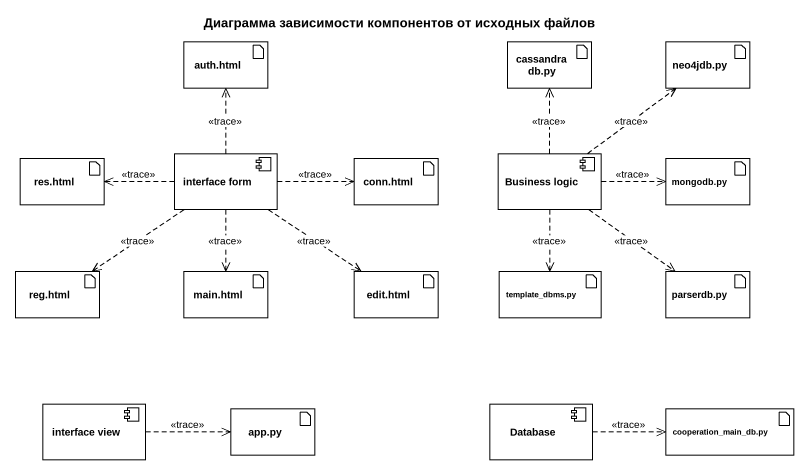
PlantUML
@startuml
title Диаграмма зависимости компонентов от исходных файлов
artifact "auth.html" as auth_html
artifact "cassandradb.py" as cassandradb_py
artifact "neo4jdb.py" as neo4jdb_py
artifact "res.html" as res_html
component "interface form" as interface_form
artifact "conn.html" as conn_html
component "Business logic" as Business_logic
artifact "mongodb.py" as mongodb_py
artifact "reg.html" as reg_html
artifact "main.html" as main_html
artifact "edit.html" as edit_html
artifact "template_dbms.py" as template_dbms_py
artifact "parserdb.py" as parserdb_py
component "interface view" as interface_view
artifact "app.py" as app_py
component "Database" as Database_
artifact "cooperation_main_db.py" as cooperation_main_db_py
interface_form .up.> auth_html : <<trace>>
interface_form .left.> res_html : <<trace>>
interface_form .right.> conn_html : <<trace>>
interface_form ..> reg_html : <<trace>>
interface_form ..> main_html : <<trace>>
interface_form ..> edit_html : <<trace>>
Business_logic .up.> cassandradb_py : <<trace>>
Business_logic .up.> neo4jdb_py : <<trace>>
Business_logic .right.> mongodb_py : <<trace>>
Business_logic ..> template_dbms_py : <<trace>>
Business_logic ..> parserdb_py : <<trace>>
interface_view .right.> app_py : <<trace>>
Database_ .right.> cooperation_main_db_py : <<trace>>
@enduml
